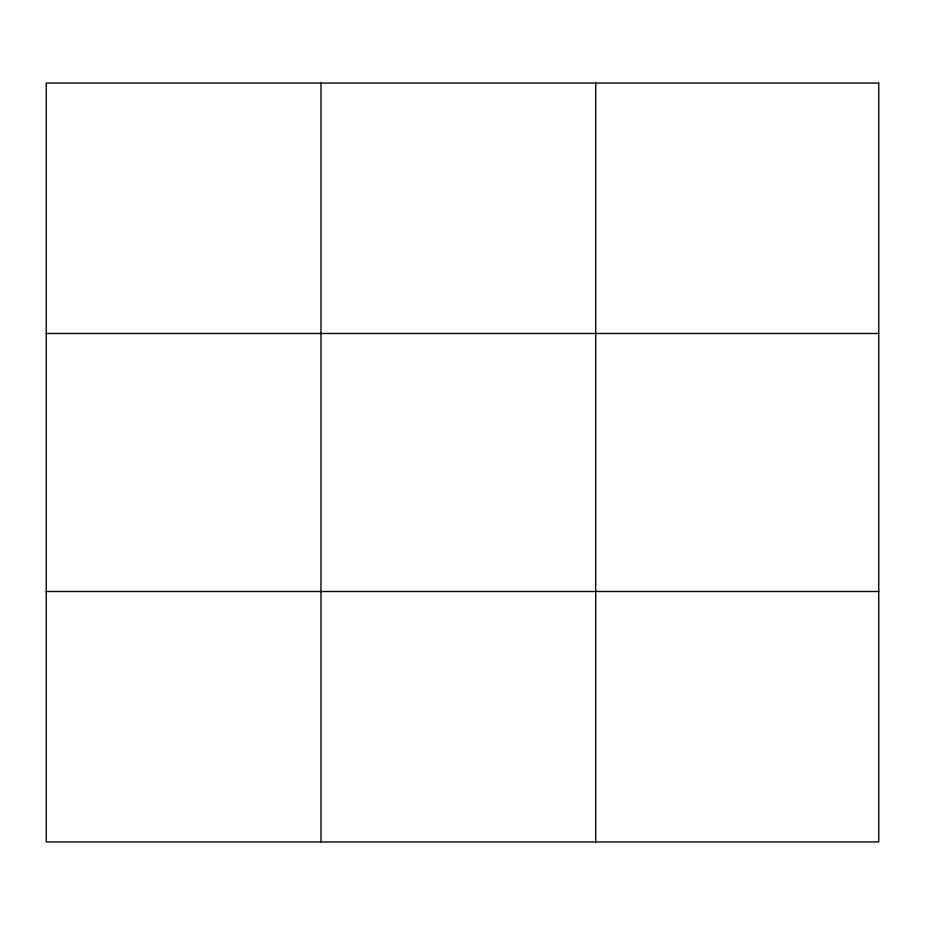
<?xml version="1.0" encoding="UTF-8"?>
<svg xmlns="http://www.w3.org/2000/svg" width="925" height="925" viewBox="0 0 925 925"><rect width="100%" height="100%" fill="white"/><g stroke="black" fill="none" stroke-linecap="round" stroke-linejoin="round"><path stroke-width="1.39" d="M320.975 841.947L320.975 83.053M595.7 841.947L595.7 83.053M46.25 333.486L878.75 333.486M46.25 591.514L878.75 591.514M878.75 83.053L878.75 841.947L46.25 841.947L46.25 83.053L878.75 83.053"/></g></svg>
